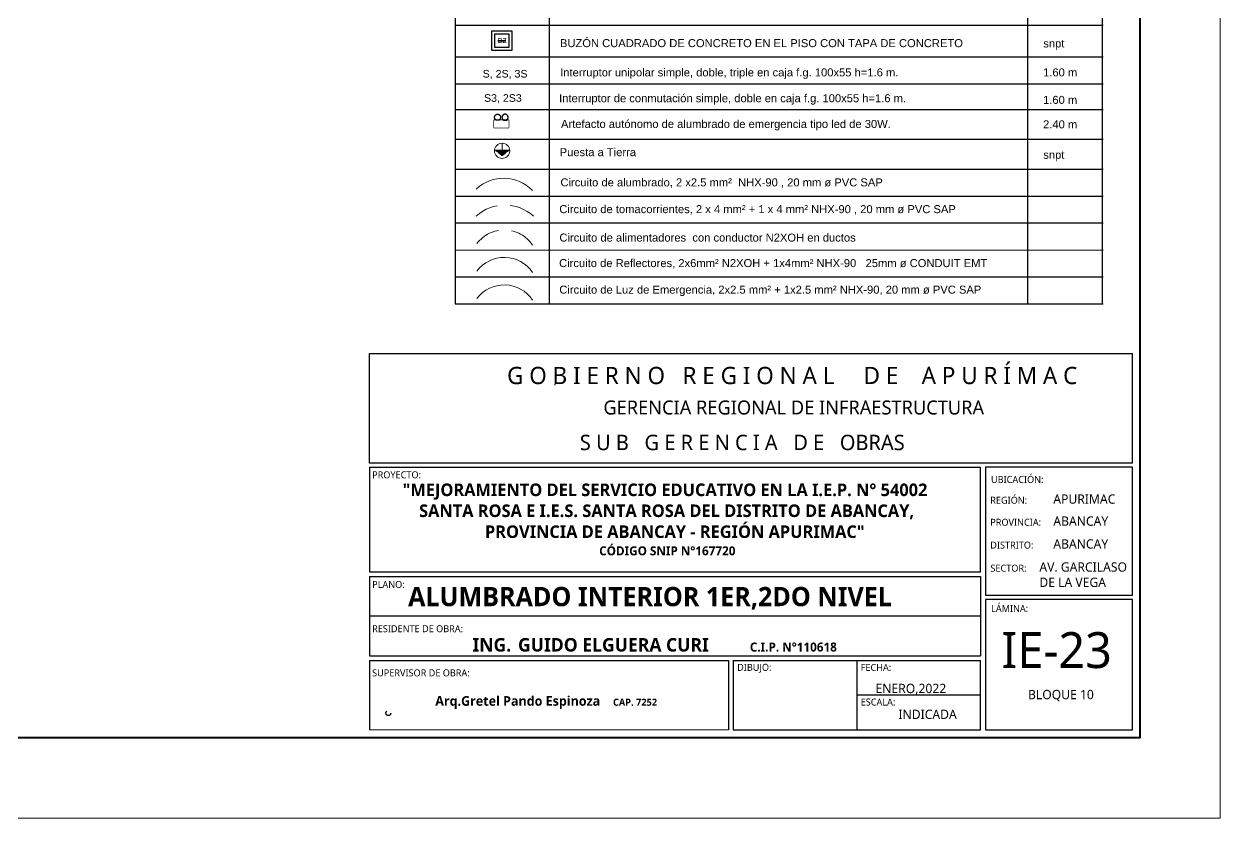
# Model space of a CAD drawing. Header units: metres. Extents: x -17 to 101, y 0 to 79.
# Drawn here: x 35.17 to 50.1, y 37.93 to 47.84 of the extents above; entities that cross this region are included whole.
import ezdxf
from ezdxf.enums import TextEntityAlignment as Align

# ---------------------------------------------------------------- set-up
doc = ezdxf.new("R2010")
doc.units = ezdxf.units.M
doc.set_wipeout_variables(frame=1)
for name, pattern in [('CONTINUA', [0]), ('DASHED2', [0.375, 0.25, -0.125]), ('HIDDEN2', [0.1875, 0.125, -0.0625])]:
    doc.linetypes.add(name, pattern=pattern)
for name, color, linetype, lineweight in [('ALUMBRADO', 1, 'Continuous', 30), ('ARQ', 252, 'Continuous', 0), ('Cotas varias El', 253, 'Continuous', 13), ('Emergencia', 20, 'Continuous', 25), ('IE_ALIMENTADORES', 5, 'Continuous', 30), ('LINEAS_IND.', 252, 'Continuous', 5), ('Membrete', 250, 'Continuous', 15), ('ROTULO', 253, 'Continuous', 0), ('TOMACORRIENTE', 5, 'HIDDEN2', 30)]:
    doc.layers.add(name, color=color, linetype=linetype, lineweight=lineweight)
doc.layers.add('IE-LEYENDA', color=142, linetype='Continuous')
doc.styles.add('Generales', font='trebuc.ttf', dxfattribs={"height": 0.1})
doc.styles.get("Standard").update_dxf_attribs({"font": 'arial.ttf'})
doc.styles.add('style1', font='arial.ttf', dxfattribs={"height": 0.35})

# ---------------------------------------------------------------- blocks, each defined once
blk = doc.blocks.new('Emergencia')
at = {"color": 1, "lineweight": 5}
blk.add_wipeout([(-0.077, -0.439), (-0.07, -0.435), (-0.064, -0.43), (-0.058, -0.425), (-0.052, -0.42), (-0.047, -0.413), (-0.042, -0.407), (-0.038, -0.4), (-0.034, -0.393), (-0.031, -0.386), (-0.029, -0.378), (-0.027, -0.37), (-0.026, -0.363), (-0.025, -0.355), (-0.025, -0.347), (-0.026, -0.339), (-0.027, -0.331), (-0.029, -0.323), (-0.031, -0.316), (-0.034, -0.308), (-0.038, -0.301), (-0.042, -0.294), (-0.047, -0.288), (-0.052, -0.282), (-0.058, -0.276), (-0.064, -0.271), (-0.07, -0.266), (-0.077, -0.262), (-0.084, -0.259), (-0.092, -0.256), (-0.099, -0.253), (-0.107, -0.251), (-0.115, -0.25), (-0.123, -0.249), (-0.131, -0.25), (-0.139, -0.25), (-0.146, -0.251), (-0.154, -0.253), (-0.162, -0.256), (-0.169, -0.259), (-0.176, -0.262), (-0.183, -0.267), (-0.189, -0.271), (-0.195, -0.276), (-0.201, -0.282), (-0.206, -0.288), (-0.211, -0.295), (-0.215, -0.301), (-0.219, -0.309), (-0.222, -0.316), (-0.224, -0.323), (-0.226, -0.331), (-0.227, -0.339), (-0.228, -0.347), (-0.228, -0.355), (-0.227, -0.363), (-0.226, -0.371), (-0.224, -0.379), (-0.222, -0.386), (-0.218, -0.393), (-0.215, -0.401), (-0.211, -0.407), (-0.206, -0.414), (-0.201, -0.42), (-0.195, -0.425), (-0.189, -0.431), (-0.183, -0.435), (-0.176, -0.439), (-0.169, -0.443), (-0.161, -0.446), (-0.154, -0.448), (-0.146, -0.45), (-0.138, -0.452), (-0.13, -0.452), (-0.122, -0.452), (-0.114, -0.452), (-0.107, -0.45), (-0.099, -0.448), (-0.091, -0.446), (-0.084, -0.443)], dxfattribs=at).dxf.layer = 'Emergencia'
at = {"layer": 'Emergencia', "color": 240, "true_color": 0xed1f24}
blk.add_lwpolyline([(-0.25, -0.25), (0.25, -0.25), (0.25, 0), (-0.25, 0)], close=True, dxfattribs=at)
at = {"color": 240, "lineweight": 5, "true_color": 0xed1f24}
blk.add_wipeout([(-0.25, -0.25), (0.25, -0.25), (0.25, 0), (-0.25, 0)], dxfattribs=at).dxf.layer = 'Emergencia'
at = {"layer": 'Emergencia', "color": 1}
blk.add_lwpolyline([(-0.077, -0.439), (-0.07, -0.435), (-0.064, -0.43), (-0.058, -0.425), (-0.052, -0.42), (-0.047, -0.413), (-0.042, -0.407), (-0.038, -0.4), (-0.034, -0.393), (-0.031, -0.386), (-0.029, -0.378), (-0.027, -0.37), (-0.026, -0.363), (-0.025, -0.355), (-0.025, -0.347), (-0.026, -0.339), (-0.027, -0.331), (-0.029, -0.323), (-0.031, -0.316), (-0.034, -0.308), (-0.038, -0.301), (-0.042, -0.294), (-0.047, -0.288), (-0.052, -0.282), (-0.058, -0.276), (-0.064, -0.271), (-0.07, -0.266), (-0.077, -0.262), (-0.084, -0.259), (-0.092, -0.256), (-0.099, -0.253), (-0.107, -0.251), (-0.115, -0.25), (-0.123, -0.249), (-0.131, -0.25), (-0.139, -0.25), (-0.146, -0.251), (-0.154, -0.253), (-0.162, -0.256), (-0.169, -0.259), (-0.176, -0.262), (-0.183, -0.267), (-0.189, -0.271), (-0.195, -0.276), (-0.201, -0.282), (-0.206, -0.288), (-0.211, -0.295), (-0.215, -0.301), (-0.219, -0.309), (-0.222, -0.316), (-0.224, -0.323), (-0.226, -0.331), (-0.227, -0.339), (-0.228, -0.347), (-0.228, -0.355), (-0.227, -0.363), (-0.226, -0.371), (-0.224, -0.379), (-0.222, -0.386), (-0.218, -0.393), (-0.215, -0.401), (-0.211, -0.407), (-0.206, -0.414), (-0.201, -0.42), (-0.195, -0.425), (-0.189, -0.431), (-0.183, -0.435), (-0.176, -0.439), (-0.169, -0.443), (-0.161, -0.446), (-0.154, -0.448), (-0.146, -0.45), (-0.138, -0.452), (-0.13, -0.452), (-0.122, -0.452), (-0.114, -0.452), (-0.107, -0.45), (-0.099, -0.448), (-0.091, -0.446), (-0.084, -0.443)], close=True, dxfattribs=at)
at = {"color": 1, "lineweight": 5}
blk.add_wipeout([(0.077, -0.439), (0.07, -0.435), (0.064, -0.43), (0.058, -0.425), (0.052, -0.42), (0.047, -0.413), (0.042, -0.407), (0.038, -0.4), (0.034, -0.393), (0.031, -0.386), (0.029, -0.378), (0.027, -0.37), (0.026, -0.363), (0.025, -0.355), (0.025, -0.347), (0.026, -0.339), (0.027, -0.331), (0.029, -0.323), (0.031, -0.316), (0.034, -0.308), (0.038, -0.301), (0.042, -0.294), (0.047, -0.288), (0.052, -0.282), (0.058, -0.276), (0.064, -0.271), (0.07, -0.266), (0.077, -0.262), (0.084, -0.259), (0.092, -0.256), (0.099, -0.253), (0.107, -0.251), (0.115, -0.25), (0.123, -0.249), (0.131, -0.25), (0.139, -0.25), (0.146, -0.251), (0.154, -0.253), (0.162, -0.256), (0.169, -0.259), (0.176, -0.262), (0.183, -0.267), (0.189, -0.271), (0.195, -0.276), (0.201, -0.282), (0.206, -0.288), (0.211, -0.295), (0.215, -0.301), (0.219, -0.309), (0.222, -0.316), (0.224, -0.323), (0.226, -0.331), (0.227, -0.339), (0.228, -0.347), (0.228, -0.355), (0.227, -0.363), (0.226, -0.371), (0.224, -0.379), (0.222, -0.386), (0.218, -0.393), (0.215, -0.401), (0.211, -0.407), (0.206, -0.414), (0.201, -0.42), (0.195, -0.425), (0.189, -0.431), (0.183, -0.435), (0.176, -0.439), (0.169, -0.443), (0.161, -0.446), (0.154, -0.448), (0.146, -0.45), (0.138, -0.452), (0.13, -0.452), (0.122, -0.452), (0.114, -0.452), (0.107, -0.45), (0.099, -0.448), (0.091, -0.446), (0.084, -0.443)], dxfattribs=at).dxf.layer = 'Emergencia'
at = {"layer": 'Emergencia', "color": 1}
blk.add_lwpolyline([(0.077, -0.439), (0.07, -0.435), (0.064, -0.43), (0.058, -0.425), (0.052, -0.42), (0.047, -0.413), (0.042, -0.407), (0.038, -0.4), (0.034, -0.393), (0.031, -0.386), (0.029, -0.378), (0.027, -0.37), (0.026, -0.363), (0.025, -0.355), (0.025, -0.347), (0.026, -0.339), (0.027, -0.331), (0.029, -0.323), (0.031, -0.316), (0.034, -0.308), (0.038, -0.301), (0.042, -0.294), (0.047, -0.288), (0.052, -0.282), (0.058, -0.276), (0.064, -0.271), (0.07, -0.266), (0.077, -0.262), (0.084, -0.259), (0.092, -0.256), (0.099, -0.253), (0.107, -0.251), (0.115, -0.25), (0.123, -0.249), (0.131, -0.25), (0.139, -0.25), (0.146, -0.251), (0.154, -0.253), (0.162, -0.256), (0.169, -0.259), (0.176, -0.262), (0.183, -0.267), (0.189, -0.271), (0.195, -0.276), (0.201, -0.282), (0.206, -0.288), (0.211, -0.295), (0.215, -0.301), (0.219, -0.309), (0.222, -0.316), (0.224, -0.323), (0.226, -0.331), (0.227, -0.339), (0.228, -0.347), (0.228, -0.355), (0.227, -0.363), (0.226, -0.371), (0.224, -0.379), (0.222, -0.386), (0.218, -0.393), (0.215, -0.401), (0.211, -0.407), (0.206, -0.414), (0.201, -0.42), (0.195, -0.425), (0.189, -0.431), (0.183, -0.435), (0.176, -0.439), (0.169, -0.443), (0.161, -0.446), (0.154, -0.448), (0.146, -0.45), (0.138, -0.452), (0.13, -0.452), (0.122, -0.452), (0.114, -0.452), (0.107, -0.45), (0.099, -0.448), (0.091, -0.446), (0.084, -0.443)], close=True, dxfattribs=at)
blk = doc.blocks.new('buzon')
at = {"layer": 'IE_ALIMENTADORES', "color": 32, "true_color": 0xcd6928}
for points in [[(-0.5, 0.5), (0.5, 0.5), (0.5, -0.5), (-0.5, -0.5)], [(-0.35, 0.35), (0.35, 0.35), (0.35, -0.35), (-0.35, -0.35)], [(-0.2, 0), (0.2, 0), (0.2, 0), (-0.2, 0)]]:
    blk.add_lwpolyline(points, close=True, dxfattribs=at)
at = {"layer": 'IE_ALIMENTADORES', "insert": (-0.2, 0.134), "char_height": 0.25, "attachment_point": 1}
blk.add_mtext_dynamic_manual_height_columns('BZ', width=1.91773, gutter_width=12.5, heights=[0], dxfattribs=at)
blk = doc.blocks.new('LYYYDD')
at = {"layer": 'IE-LEYENDA', "linetype": 'Continuous'}
for p, q in [((50.523, 52.331), (50.523, 42.125)), ((56.021, 42.125), (56.021, 51.964)), ((56.737, 42.125), (56.742, 51.964)), ((51.426, 50.41), (51.426, 42.125)), ((50.523, 44.802), (56.745, 44.802)), ((50.523, 44.497), (56.745, 44.497)), ((50.523, 44.24), (56.745, 44.239)), ((50.523, 43.993), (56.745, 43.993)), ((50.523, 43.708), (56.745, 43.707)), ((50.523, 43.419), (56.745, 43.418)), ((50.523, 43.16), (56.745, 43.16)), ((50.523, 42.903), (56.745, 42.903)), ((50.523, 42.644), (56.745, 42.643)), ((50.523, 42.385), (56.745, 42.385)), ((50.523, 42.125), (56.745, 42.125))]:
    blk.add_line(p, q, dxfattribs=at)
at = {"layer": 'ROTULO', "color": 7, "linetype": 'Continuous', "ltscale": 30}
blk.add_line((50.974, 43.668), (50.973, 43.605), dxfattribs=at)
at = {"layer": 'ROTULO', "color": 7, "linetype": 'Continuous'}
for p, q in [((50.902, 43.602), (51.047, 43.602)), ((50.911, 43.595), (51.038, 43.595)), ((50.92, 43.588), (51.029, 43.588)), ((50.929, 43.581), (51.02, 43.581)), ((50.938, 43.573), (51.011, 43.573)), ((50.947, 43.566), (51.002, 43.566)), ((50.956, 43.559), (50.993, 43.559)), ((50.965, 43.551), (50.983, 43.551))]:
    blk.add_line(p, q, dxfattribs=at)
at = {"layer": 'ROTULO', "color": 1}
blk.add_circle((50.974, 43.595), 0.0732, dxfattribs=at)
blk.add_arc((50.988, 42.95), 0.382, 43.6732, 133.5808, dxfattribs=at)
at = {"layer": 'ROTULO', "color": 5, "linetype": 'DASHED2'}
blk.add_arc((50.999, 42.667), 0.408, 47.4137, 132.1639, dxfattribs=at)
at = {"layer": 'ROTULO', "color": 4, "linetype": 'DASHED2'}
blk.add_arc((50.994, 42.509), 0.327, 33.8111, 143.2334, dxfattribs=at)
at = {"layer": 'ROTULO', "color": 4, "linetype": 'CONTINUA'}
blk.add_arc((50.994, 42.245), 0.327, 33.8111, 143.2334, dxfattribs=at)
at = {"layer": 'ROTULO', "color": 6, "linetype": 'CONTINUA'}
blk.add_arc((50.994, 41.981), 0.327, 33.8111, 143.2334, dxfattribs=at)
at = {"layer": 'IE_ALIMENTADORES', "xscale": 0.1920000000000001, "yscale": 0.1920000000000001, "zscale": 0.1920000000000001}
blk.add_blockref('buzon', (50.971, 44.653), dxfattribs=at)
at = {"layer": 'IE-LEYENDA', "style": 'style1'}
for s, p in [('BUZÓN CUADRADO DE CONCRETO EN EL PISO CON TAPA DE CONCRETO', (51.529, 44.591)), ('snpt', (56.169, 44.588)), ('Interruptor unipolar simple, doble, triple en caja f.g. 100x55 h=1.6 m.', (51.531, 44.31)), ('1.60 m', (56.167, 44.31)), ('Interruptor de conmutación simple, doble en caja f.g. 100x55 h=1.6 m.', (51.521, 44.062)), ('1.60 m', (56.167, 44.046)), ('Artefacto autónomo de alumbrado de emergencia tipo led de 30W.', (51.539, 43.815)), ('2.40 m', (56.167, 43.811)), ('snpt', (56.169, 43.519)), ('Circuito de alumbrado, 2 x2.5 mm²  NHX-90 , 20 mm ø PVC SAP', (51.534, 43.254)), ('Circuito de tomacorrientes, 2 x 4 mm² + 1 x 4 mm² NHX-90 , 20 mm ø PVC SAP', (51.523, 42.997)), ('Circuito de alimentadores  con conductor N2XOH en ductos', (51.524, 42.724)), ('Circuito de Reflectores, 2x6mm² N2XOH + 1x4mm² NHX-90   25mm ø CONDUIT EMT', (51.521, 42.479)), ('Circuito de Luz de Emergencia, 2x2.5 mm² + 1x2.5 mm² NHX-90, 20 mm ø PVC SAP', (51.523, 42.224))]:
    blk.add_text(s, height=0.0768, rotation=359.9983, dxfattribs=at).set_placement(p)
blk.add_text('Puesta a Tierra', height=0.0768, rotation=359.9983, dxfattribs=at).set_placement((51.893, 43.544), align=Align.CENTER)
at = {"layer": 'ROTULO', "style": 'style1'}
for s, p in [('S, 2S, 3S', (50.787, 44.299)), ('S3, 2S3', (50.8, 44.066))]:
    blk.add_text(s, height=0.073, rotation=359.9983, dxfattribs=at).set_placement(p)
at = {"layer": 'ROTULO', "xscale": 0.2852197920000004, "yscale": 0.2852197920000004, "zscale": 0.2852197920000004, "rotation": 179.9518922148181}
blk.add_blockref('Emergencia', (50.966, 43.818), dxfattribs=at)

msp = doc.modelspace()

# ---------------------------------------------------------------- linework, layer by layer
at = {"layer": 'Cotas varias El'}
msp.add_lwpolyline([(0, 73.43), (50.1, 73.43), (50.1, 37.93), (0, 37.93), (0, 73.43)], dxfattribs=at)
at = {"layer": 'Cotas varias El', "lineweight": 40}
msp.add_lwpolyline([(1, 72.43), (49.1, 72.43), (49.1, 38.93), (1, 38.93)], close=True, dxfattribs=at)
at = {"layer": 'LINEAS_IND.', "color": 7, "ltscale": 0.5}
msp.add_line((41.794, 43.341, 0.571), (41.805, 43.335, 0.571), dxfattribs=at)
msp.add_line((41.794, 43.341, 0.571), (41.805, 43.335, 0.571), dxfattribs=at)
at = {"layer": 'Membrete', "color": 7, "lineweight": 30, "ltscale": 0.5}
for p, q in [((39.486, 42.362), (39.486, 43.731)), ((39.486, 43.731), (49.007, 43.731)), ((49.007, 42.362), (39.486, 42.362)), ((39.486, 42.312), (47.109, 42.312)), ((39.486, 42.312), (39.486, 41.003)), ((39.487, 41.003), (47.109, 41.003)), ((39.487, 40.944), (47.109, 40.944)), ((39.487, 40.944), (39.487, 39.955)), ((47.109, 40.944), (47.109, 39.955)), ((47.109, 40.449), (39.487, 40.449)), ((39.487, 39.955), (47.109, 39.955)), ((39.487, 39.899), (43.967, 39.899)), ((39.487, 39.899), (39.487, 39.033)), ((43.967, 39.899), (43.967, 39.033)), ((44.025, 39.899), (47.109, 39.899)), ((44.025, 39.899), (44.025, 39.033)), ((47.109, 39.466), (45.567, 39.466))]:
    msp.add_line(p, q, dxfattribs=at)
at = {"layer": 'Membrete', "color": 7, "lineweight": 20, "ltscale": 0.5}
msp.add_line((49.007, 43.731), (39.486, 43.731), dxfattribs=at)
msp.add_lwpolyline([(49.007, 42.362), (49.007, 43.731)], dxfattribs=at)
at = {"layer": 'Membrete', "color": 7, "lineweight": 30, "ltscale": 0.5}
for points in [[(49.007, 42.362), (49.007, 43.731)], [(47.109, 41.003), (47.109, 42.312)], [(44.025, 39.033), (47.109, 39.033), (47.109, 39.899)], [(45.567, 39.899), (45.567, 39.033)]]:
    msp.add_lwpolyline(points, dxfattribs=at)
for points in [[(49.007, 42.312), (47.172, 42.312), (47.172, 40.714), (49.007, 40.714)], [(49.007, 40.658), (47.172, 40.658), (47.172, 39.033), (49.007, 39.033)]]:
    msp.add_lwpolyline(points, close=True, dxfattribs=at)
at = {"layer": 'Membrete', "color": 7, "lineweight": 18, "ltscale": 0.5}
msp.add_lwpolyline([(39.487, 39.033), (43.967, 39.033)], dxfattribs=at)
msp.add_lwpolyline([(39.487, 39.033), (43.967, 39.033)], dxfattribs=at)
at = {"layer": 'TOMACORRIENTE'}
msp.add_circle((39.72, 39.24), 0.0303, dxfattribs=at)

# ---------------------------------------------------------------- texts
at = {"layer": 'ARQ', "ltscale": 0.5, "insert": (40.306, 39.452), "char_height": 0.11921, "width": 4.28418, "attachment_point": 1, "style": 'Generales'}
msp.add_mtext('{\\fTrebuchet MS|b1|i0|c0|p34;\\H1.0054x;Arq.Gretel Pando Espinoza \\H0.73511x;    CAP. 7252}', dxfattribs=at)
at = {"layer": 'Membrete', "color": 7, "lineweight": 5, "style": 'Generales'}
for s, height, p in [('G O B I E R N O   R E G I O N A L     D E    A P U R Í M A C   ', 0.21504, (41.202, 43.347)), ('GERENCIA REGIONAL DE INFRAESTRUCTURA', 0.17436, (42.404, 42.968)), ('S U B   G E R E N C I A   D E   OBRAS', 0.19179, (42.11, 42.523))]:
    msp.add_text(s, height=height, dxfattribs=at).set_placement(p)
at = {"layer": 'Membrete', "color": 7, "ltscale": 0.5, "style": 'Generales'}
for s, height, p in [('PROYECTO:', 0.0872, (39.518, 42.171)), ('UBICACIÓN:', 0.0872, (47.241, 42.113)), ('REGIÓN:', 0.0872, (47.232, 41.854)), ('APURIMAC', 0.1162, (48.019, 41.854)), ('PROVINCIA:', 0.0872, (47.232, 41.579)), ('ABANCAY', 0.1162, (48.019, 41.579)), ('DISTRITO:', 0.0872, (47.232, 41.294)), ('ABANCAY', 0.1162, (48.019, 41.294)), ('SECTOR: ', 0.0872, (47.234, 41.006)), ('AV. GARCILASO  ', 0.11624, (47.845, 41.006)), ('DE LA VEGA', 0.1162, (47.845, 40.815)), ('PLANO:', 0.0872, (39.518, 40.803)), ('LÁMINA:', 0.0872, (47.242, 40.503)), ('RESIDENTE DE OBRA:', 0.08718, (39.518, 40.25)), ('IE-23', 0.448, (47.372, 39.803)), ('SUPERVISOR DE OBRA:', 0.08718, (39.518, 39.699)), ('DIBUJO:', 0.0872, (44.073, 39.768)), ('FECHA:', 0.0872, (45.615, 39.767)), ('ENERO,2022', 0.1162, (45.8, 39.49)), ('ESCALA:', 0.0872, (45.615, 39.335)), ('BLOQUE 10', 0.1162, (47.703, 39.414)), ('INDICADA', 0.1162, (46.086, 39.167))]:
    msp.add_text(s, height=height, dxfattribs=at).set_placement(p)
at = {"layer": 'Membrete', "color": 7, "ltscale": 0.5, "attachment_point": 1, "style": 'Generales'}
for s, insert, char_height, width in [('\\pi0.5376;{\\fTrebuchet MS|b1|i0|c0|p34;\\H0.6891x;"MEJORAMIENTO DEL SERVICIO EDUCATIVO EN LA I.E.P. N° 54002 \\P\\pi0.74287;SANTA ROSA E I.E.S. SANTA ROSA DEL DISTRITO DE ABANCAY, \\P\\pi1.5647;PROVINCIA DE ABANCAY - REGIÓN APURIMAC"\\H1.4512x;\\P\\pi2.9906;\\H0.49222x;CÓDIGO SNIP N°167720}', (39.361, 42.106), 0.227544, 7.67255), ('{\\fTrebuchet MS|b1|i0|c0|p34;ALUMBRADO INTERIOR 1ER,2DO NIVEL}', (39.967, 40.815), 0.24019, 7.41882), ('\\pi-0.47999,l0.66961,t0.66961;{\\fTrebuchet MS|b1|i0|c0|p34;\\H0.88598x;ING.^IGUIDO ELGUERA CURI         \\H0.66667x;C.I.P. N°110618}', (40.58, 40.177), 0.18962, 5.90179)]:
    msp.add_mtext(s, dxfattribs=dict(at, insert=insert, char_height=char_height, width=width))

# ---------------------------------------------------------------- next in the draw order: block references
at = {"layer": 'ALUMBRADO', "xscale": 1.3, "yscale": 1.3, "zscale": 1.3}
msp.add_blockref('LYYYDD', (-25.126, -10.415), dxfattribs=at)

doc.saveas('drawing.dxf')
